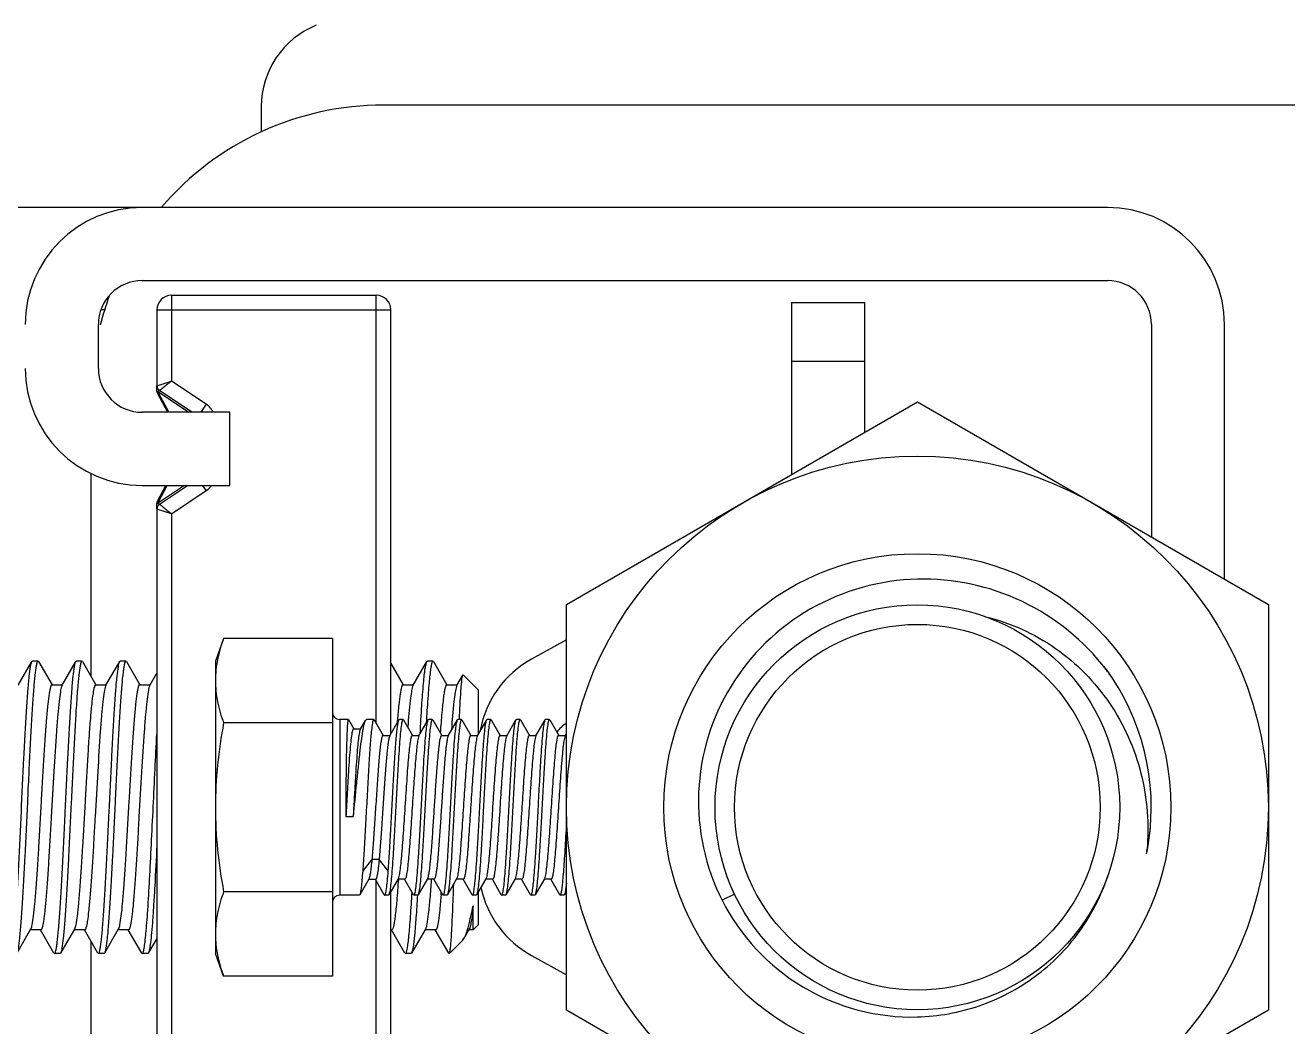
# Model space of a CAD drawing. Extents: x 27938 to 1507990, y 110129 to 923079.
# Drawn here: x 669649.7 to 670002.7, y 358131.6 to 358411.4 of the extents above; entities that cross this region are included whole.
import ezdxf

# ---------------------------------------------------------------- set-up
doc = ezdxf.new("R2010")
doc.units = 0
doc.header["$LTSCALE"] = 1000
doc.header["$MEASUREMENT"] = 0

msp = doc.modelspace()

# ---------------------------------------------------------------- linework, layer by layer
for p, q in [((669715.68, 358388.69), (669715.68, 358381.65)), ((670093.65, 358389.14), (669749.87, 358389.14)), ((669952.26, 358360.52), (668958.73, 358360.51)), ((669682.4, 358340.07), (669952.26, 358340.07)), ((669690.58, 358335.98), (669690.58, 358312)), ((669690.58, 358335.98), (669747.82, 358335.98)), ((669747.82, 358216.33), (669747.82, 358335.98)), ((669672.1, 358331.89), (669670.89, 358331.89)), ((669686.49, 358331.89), (669686.49, 358310.69)), ((669686.49, 358331.89), (669751.91, 358331.89)), ((669751.91, 358213.41), (669751.91, 358331.89)), ((669863.94, 358333.94), (669863.94, 358285.89)), ((669863.94, 358333.94), (669884.39, 358333.94)), ((669884.39, 358297.69), (669884.39, 358333.94)), ((669670.13, 358315.54), (669670.13, 358327.81)), ((669964.53, 358327.81), (669964.53, 358268.42)), ((669984.97, 358256.61), (669984.97, 358327.81)), ((669863.94, 358317.58), (669884.39, 358317.58)), ((669686.49, 358310.69), (669690.58, 358312)), ((669686.49, 358309.07), (669686.49, 358310.67)), ((669700.3, 358305.52), (669690.58, 358312)), ((669686.49, 358309.36), (669686.49, 358309.45)), ((669686.95, 358308.66), (669686.63, 358308.49)), ((669686.63, 358308.49), (669689.43, 358303.27)), ((669686.75, 358308.75), (669686.91, 358308.68)), ((669686.95, 358308.95), (669686.95, 358308.66)), ((669686.95, 358308.95), (669695.47, 358303.27)), ((669686.95, 358308.66), (669689.84, 358303.27)), ((669696.3, 358303.27), (669687.22, 358309.33)), ((669800.97, 358249.53), (669899.11, 358306.19)), ((669899.11, 358306.19), (669997.24, 358249.53)), ((669706.93, 358303.27), (669682.4, 358303.27)), ((669700.3, 358305.52), (669698.79, 358303.27)), ((669706.93, 358282.83), (669706.93, 358303.27)), ((669668.09, 358229.51), (669668.09, 358286.14)), ((669682.4, 358282.83), (669706.93, 358282.83)), ((669686.63, 358278.43), (669688.99, 358282.83)), ((669694.24, 358282.83), (669686.95, 358277.97)), ((669686.95, 358278.26), (669689.4, 358282.83)), ((669687.22, 358277.59), (669695.08, 358282.83)), ((669690.58, 358274.92), (669700.3, 358281.39)), ((669700.3, 358281.39), (669699.34, 358282.83)), ((669686.49, 358276.25), (669686.49, 358277.85)), ((669686.63, 358278.43), (669686.95, 358278.26)), ((669686.75, 358278.17), (669686.91, 358278.24)), ((669686.95, 358278.26), (669686.95, 358277.97)), ((669686.49, 358276.36), (669686.49, 358276.69)), ((669686.49, 358276.23), (669686.49, 358108.21)), ((669690.58, 358274.92), (669686.49, 358276.23)), ((669690.58, 358274.92), (669690.58, 358110.84)), ((669800.97, 358136.22), (669800.97, 358249.53)), ((669997.24, 358249.53), (669997.24, 358136.22)), ((669705.15, 358240.09), (669702.84, 358233.76)), ((669735.55, 358240.09), (669705.15, 358240.09)), ((669735.55, 358240.09), (669735.55, 358145.66)), ((669800.97, 358239.69), (669791.19, 358234.26)), ((669647.72, 358226.97), (669651.57, 358233.62)), ((669651.57, 358233.62), (669651.73, 358233.76)), ((669653.27, 358233.76), (669651.73, 358233.76)), ((669653.27, 358233.76), (669651.73, 358233.76)), ((669653.27, 358233.76), (669653.25, 358233.76)), ((669653.43, 358233.63), (669653.27, 358233.76)), ((669653.43, 358233.63), (669657.21, 358227.14)), ((669659.98, 358226.97), (669663.84, 358233.62)), ((669663.84, 358233.62), (669664, 358233.76)), ((669665.54, 358233.76), (669664, 358233.76)), ((669665.54, 358233.76), (669664, 358233.76)), ((669665.54, 358233.76), (669665.51, 358233.76)), ((669665.7, 358233.63), (669665.54, 358233.76)), ((669665.7, 358233.63), (669669.47, 358227.14)), ((669672.25, 358226.97), (669676.11, 358233.62)), ((669676.11, 358233.62), (669676.27, 358233.76)), ((669677.8, 358233.76), (669676.27, 358233.76)), ((669677.8, 358233.76), (669676.27, 358233.76)), ((669677.8, 358233.76), (669677.78, 358233.76)), ((669677.96, 358233.63), (669677.8, 358233.76)), ((669677.96, 358233.63), (669681.74, 358227.14)), ((669702.84, 358233.76), (669702.84, 358151.99)), ((669751.91, 358233.03), (669755.34, 358227.14)), ((669758.11, 358226.97), (669761.97, 358233.62)), ((669761.97, 358233.62), (669762.13, 358233.76)), ((669763.67, 358233.76), (669762.13, 358233.76)), ((669763.67, 358233.76), (669762.13, 358233.76)), ((669763.67, 358233.76), (669763.64, 358233.76)), ((669763.83, 358233.63), (669763.67, 358233.76)), ((669763.83, 358233.63), (669767.6, 358227.14)), ((669684.61, 358227.14), (669686.49, 358230.38)), ((669770.48, 358227.14), (669772.04, 358229.84)), ((669772.04, 358229.84), (669772.15, 358229.88)), ((669776.44, 358225.59), (669772.15, 358229.88)), ((669657.11, 358227.14), (669660.08, 358227.14)), ((669659.98, 358226.97), (669659.88, 358226.74)), ((669669.38, 358227.14), (669672.35, 358227.14)), ((669672.25, 358226.97), (669672.14, 358226.73)), ((669681.64, 358227.14), (669684.61, 358227.14)), ((669684.52, 358226.97), (669684.4, 358226.72)), ((669684.52, 358226.97), (669684.61, 358227.14)), ((669755.24, 358227.14), (669758.21, 358227.14)), ((669767.51, 358227.14), (669770.48, 358227.14)), ((669770.38, 358226.97), (669770.48, 358227.14)), ((669776.44, 358213.41), (669776.44, 358225.59)), ((669735.55, 358216.48), (669705.15, 358216.48)), ((669737.6, 358217.41), (669737.6, 358168.34)), ((669739.98, 358217.41), (669737.6, 358217.41)), ((669739.98, 358217.41), (669737.6, 358217.41)), ((669740.02, 358217.38), (669739.98, 358217.41)), ((669740.02, 358217.38), (669741.52, 358214.79)), ((669741.46, 358214.79), (669743.43, 358214.79)), ((669743.37, 358214.67), (669744.83, 358217.18)), ((669744.83, 358217.18), (669745.09, 358217.41)), ((669747.14, 358217.41), (669745.09, 358217.41)), ((669747.14, 358217.41), (669745.09, 358217.41)), ((669747.25, 358217.31), (669747.14, 358217.41)), ((669747.25, 358217.31), (669749.77, 358212.99)), ((669751.59, 358212.87), (669754.17, 358217.31)), ((669754.17, 358217.31), (669754.29, 358217.41)), ((669755.31, 358217.41), (669754.29, 358217.41)), ((669755.31, 358217.41), (669754.29, 358217.41)), ((669755.43, 358217.31), (669755.31, 358217.41)), ((669755.43, 358217.31), (669757.94, 358212.99)), ((669759.77, 358212.87), (669762.35, 358217.31)), ((669761.85, 358217.34), (669761.8, 358216.41)), ((669761.86, 358217.38), (669761.85, 358217.34)), ((669762.35, 358217.31), (669762.47, 358217.41)), ((669763.49, 358217.41), (669762.47, 358217.41)), ((669763.49, 358217.41), (669762.47, 358217.41)), ((669763.61, 358217.31), (669763.49, 358217.41)), ((669763.61, 358217.31), (669766.12, 358212.99)), ((669767.95, 358212.87), (669770.52, 358217.31)), ((669770.52, 358217.31), (669770.64, 358217.41)), ((669771.67, 358217.41), (669770.64, 358217.41)), ((669771.67, 358217.41), (669770.64, 358217.41)), ((669771.08, 358217.49), (669771.08, 358217.54)), ((669771.79, 358217.31), (669771.67, 358217.41)), ((669771.79, 358217.31), (669774.3, 358212.99)), ((669776.13, 358212.87), (669778.7, 358217.31)), ((669778.7, 358217.31), (669778.82, 358217.41)), ((669779.85, 358217.41), (669778.82, 358217.41)), ((669779.85, 358217.41), (669778.82, 358217.41)), ((669779.96, 358217.31), (669779.85, 358217.41)), ((669779.96, 358217.31), (669782.48, 358212.99)), ((669784.3, 358212.87), (669786.88, 358217.31)), ((669786.88, 358217.31), (669787, 358217.41)), ((669788.02, 358217.41), (669787, 358217.41)), ((669788.02, 358217.41), (669787, 358217.41)), ((669788.14, 358217.31), (669788.02, 358217.41)), ((669788.14, 358217.31), (669790.66, 358212.99)), ((669792.48, 358212.87), (669795.06, 358217.31)), ((669795.06, 358217.31), (669795.18, 358217.41)), ((669796.2, 358217.41), (669795.18, 358217.41)), ((669796.2, 358217.41), (669795.18, 358217.41)), ((669796.32, 358217.31), (669796.2, 358217.41)), ((669796.32, 358217.31), (669798.83, 358212.99)), ((669749.7, 358212.99), (669751.67, 358212.99)), ((669757.87, 358212.99), (669759.84, 358212.99)), ((669766.05, 358212.99), (669768.02, 358212.99)), ((669774.23, 358212.99), (669776.2, 358212.99)), ((669782.41, 358212.99), (669784.38, 358212.99)), ((669790.58, 358212.99), (669792.55, 358212.99)), ((669798.76, 358212.99), (669800.73, 358212.99)), ((669800.66, 358212.87), (669800.97, 358213.41)), ((669739.34, 358190.28), (669741.38, 358190.28)), ((669746.6, 358178.3), (669744.04, 358175.1)), ((669748.64, 358178.3), (669746.6, 358178.3)), ((669751.19, 358175.1), (669748.64, 358178.3)), ((669745.74, 358172.82), (669743.19, 358168.43)), ((669747.64, 358172.7), (669745.67, 358172.7)), ((669750.03, 358168.46), (669747.57, 358172.7)), ((669747.82, 358094.75), (669747.82, 358172.26)), ((669753.93, 358172.88), (669751.34, 358168.45)), ((669755.83, 358172.76), (669753.86, 358172.76)), ((669754.02, 358172.79), (669754.01, 358172.65)), ((669758.26, 358168.45), (669755.76, 358172.76)), ((669762.11, 358172.88), (669759.52, 358168.45)), ((669764.01, 358172.76), (669762.03, 358172.76)), ((669766.44, 358168.45), (669763.93, 358172.76)), ((669770.28, 358172.88), (669767.7, 358168.45)), ((669772.18, 358172.76), (669770.21, 358172.76)), ((669774.61, 358168.45), (669772.11, 358172.76)), ((669778.46, 358172.88), (669775.88, 358168.45)), ((669780.36, 358172.76), (669778.39, 358172.76)), ((669782.79, 358168.45), (669780.29, 358172.76)), ((669786.64, 358172.88), (669784.05, 358168.45)), ((669788.54, 358172.76), (669786.57, 358172.76)), ((669790.97, 358168.45), (669788.47, 358172.76)), ((669794.82, 358172.88), (669792.23, 358168.45)), ((669796.72, 358172.76), (669794.74, 358172.76)), ((669799.15, 358168.45), (669796.64, 358172.76)), ((669735.55, 358169.27), (669705.15, 358169.27)), ((669743.19, 358168.43), (669743.08, 358168.34)), ((669750.03, 358168.46), (669750.17, 358168.34)), ((669751.34, 358168.45), (669751.22, 358168.34)), ((669751.91, 358053.86), (669751.91, 358169.42)), ((669757.8, 358168.28), (669757.81, 358168.46)), ((669757.81, 358168.46), (669757.85, 358169.1)), ((669758.26, 358168.45), (669758.38, 358168.34)), ((669759.52, 358168.45), (669759.4, 358168.34)), ((669766.44, 358168.45), (669766.56, 358168.34)), ((669767.7, 358168.45), (669767.58, 358168.34)), ((669774.61, 358168.45), (669774.73, 358168.34)), ((669775.88, 358168.45), (669775.76, 358168.34)), ((669776.44, 358160.17), (669776.44, 358169.42)), ((669782.79, 358168.45), (669782.89, 358168.35)), ((669784.05, 358168.45), (669783.93, 358168.34)), ((669790.97, 358168.45), (669791.09, 358168.34)), ((669792.23, 358168.45), (669792.11, 358168.34)), ((669799.15, 358168.45), (669799.27, 358168.34)), ((669800.41, 358168.45), (669800.29, 358168.34)), ((669800.97, 358169.42), (669800.41, 358168.45)), ((669848.02, 358168.57), (669844.52, 358166.91)), ((669743.08, 358168.34), (669737.6, 358168.34)), ((669743.08, 358168.34), (669737.6, 358168.34)), ((669751.22, 358168.34), (669750.17, 358168.34)), ((669751.22, 358168.34), (669750.17, 358168.34)), ((669759.4, 358168.34), (669758.38, 358168.34)), ((669759.4, 358168.34), (669758.38, 358168.34)), ((669767.58, 358168.34), (669766.56, 358168.34)), ((669767.58, 358168.34), (669766.56, 358168.34)), ((669775.76, 358168.34), (669774.73, 358168.34)), ((669775.76, 358168.34), (669774.73, 358168.34)), ((669774.89, 358158.61), (669774.89, 358165.39)), ((669782.89, 358168.35), (669782.91, 358168.34)), ((669783.93, 358168.34), (669782.91, 358168.34)), ((669783.93, 358168.34), (669782.91, 358168.34)), ((669792.11, 358168.34), (669791.09, 358168.34)), ((669792.11, 358168.34), (669791.09, 358168.34)), ((669800.29, 358168.34), (669799.27, 358168.34)), ((669800.29, 358168.34), (669799.27, 358168.34)), ((669651.17, 358158.78), (669647.3, 358152.13)), ((669654.04, 358158.61), (669651.07, 358158.61)), ((669657.71, 358152.13), (669653.95, 358158.61)), ((669663.43, 358158.78), (669659.56, 358152.13)), ((669666.31, 358158.61), (669663.34, 358158.61)), ((669669.97, 358152.13), (669666.21, 358158.61)), ((669675.7, 358158.78), (669671.83, 358152.13)), ((669678.58, 358158.61), (669675.6, 358158.61)), ((669682.24, 358152.13), (669678.48, 358158.61)), ((669752.17, 358158.61), (669751.91, 358158.61)), ((669755.84, 358152.13), (669752.08, 358158.61)), ((669761.56, 358158.78), (669757.69, 358152.13)), ((669764.44, 358158.61), (669761.47, 358158.61)), ((669768.1, 358152.13), (669764.34, 358158.61)), ((669773.83, 358158.78), (669772.34, 358156.22)), ((669774.89, 358158.61), (669773.73, 358158.61)), ((669776.44, 358160.17), (669774.89, 358158.61)), ((669668.09, 358099.61), (669668.09, 358155.38)), ((669686.49, 358156.24), (669684.1, 358152.13)), ((669771.92, 358155.64), (669768.26, 358151.99)), ((669771.92, 358155.64), (669772.34, 358156.22)), ((669657.71, 358152.13), (669657.87, 358151.99)), ((669659.4, 358151.99), (669657.87, 358151.99)), ((669659.4, 358151.99), (669657.87, 358151.99)), ((669657.87, 358151.99), (669657.89, 358151.99)), ((669659.56, 358152.13), (669659.4, 358151.99)), ((669669.97, 358152.13), (669670.13, 358151.99)), ((669671.67, 358151.99), (669670.13, 358151.99)), ((669671.67, 358151.99), (669670.13, 358151.99)), ((669670.13, 358151.99), (669670.16, 358151.99)), ((669671.83, 358152.13), (669671.67, 358151.99)), ((669682.24, 358152.13), (669682.4, 358151.99)), ((669683.94, 358151.99), (669682.4, 358151.99)), ((669683.94, 358151.99), (669682.4, 358151.99)), ((669682.4, 358151.99), (669682.42, 358151.99)), ((669684.1, 358152.13), (669683.94, 358151.99)), ((669705.15, 358145.66), (669702.84, 358151.99)), ((669755.84, 358152.13), (669756, 358151.99)), ((669757.53, 358151.99), (669756, 358151.99)), ((669757.53, 358151.99), (669756, 358151.99)), ((669756, 358151.99), (669756.02, 358151.99)), ((669757.69, 358152.13), (669757.53, 358151.99)), ((669768.1, 358152.13), (669768.26, 358151.99)), ((669768.26, 358151.99), (669768.29, 358152.02)), ((669791.19, 358151.49), (669800.97, 358146.06)), ((669735.55, 358145.66), (669705.15, 358145.66)), ((669899.11, 358079.56), (669800.97, 358136.22)), ((669997.24, 358136.22), (669899.11, 358079.56))]:
    msp.add_line(p, q)
for radius in [98.13, 70.88, 56.57, 51.11]:
    msp.add_circle((669899.11, 358192.88), radius)
for centre, radius, start, end in [((669740.22, 358388.69), 24.53, 112.0243, 180), ((669749.87, 358307.36), 81.78, 90, 139.4173), ((669682.4, 358327.81), 32.71, 90, 180), ((669952.26, 358327.81), 32.71, 0, 90), ((669682.4, 358327.81), 12.27, 90, 180), ((669952.26, 358327.81), 12.27, 0, 90), ((669749.87, 358307.36), 81.78, 159.6685, 165.625), ((669690.58, 358331.89), 4.09, 90, 180), ((669747.82, 358331.89), 4.09, 0, 90), ((669682.4, 358315.54), 32.71, 180, 270), ((669682.4, 358315.54), 12.27, 180, 270), ((669688.12, 358310.69), 1.64, 180, 236.3099), ((669687.72, 358309.07), 1.23, 180, 208.1839), ((669687.19, 358309.55), 0.914, 238.1, 241.2862), ((669687.45, 358310.13), 1.55, 249.7906, 251.2256), ((669697.12, 358300.76), 5.72, 26.1204, 56.3099), ((669697.12, 358286.16), 5.72, 303.6901, 324.1234), ((669687.72, 358277.85), 1.23, 151.8161, 180), ((669687.19, 358277.36), 0.915, 118.7157, 121.8919), ((669687.45, 358276.79), 1.55, 108.7666, 110.2059), ((669688.12, 358276.23), 1.64, 123.6901, 180), ((669805.06, 358209.23), 28.62, 119, 169.6549), ((669899.17, 358192.91), 65.33, 33.5438, 36.97), ((669900.16, 358191.6), 65.24, 34.988, 37.5933), ((669899.11, 358192.88), 65.4, 348.5415, 33.5415), ((669737.6, 358219.45), 2.04, 180, 270), ((669747.14, 358217.34), 0.0698, 90.0331, 100.3601), ((670063.7, 358192.12), 311, 175.3422, 175.5016), ((669755.31, 358217.34), 0.0698, 90.0373, 100.7759), ((669763.49, 358217.34), 0.0699, 90.0386, 100.9047), ((669771.67, 358217.34), 0.0698, 90.037, 100.7443), ((669779.85, 358217.34), 0.0699, 90.0386, 100.9011), ((669788.02, 358217.34), 0.0698, 90.0368, 100.7312), ((669796.2, 358217.34), 0.0699, 90.0385, 100.8952), ((669805.06, 358209.23), 8.18, 120.1102, 145.6732), ((669898.98, 358192.89), 65.53, 349.9486, 355.033), ((669899.33, 358192.83), 65.17, 348.542, 349.9459), ((669898.69, 358186.73), 64.87, 353.9459, 354.8169), ((669457.08, 358193.54), 309.89, 355.3494, 355.4873), ((669805.06, 358176.52), 28.62, 192.1061, 241), ((669737.6, 358166.3), 2.04, 90, 180), ((669750.17, 358168.42), 0.0791, 270.0053, 275.8146), ((669758.38, 358168.41), 0.0699, 270.0396, 280.9957), ((669766.56, 358168.41), 0.0699, 270.0406, 281.0887), ((669774.73, 358168.41), 0.0699, 270.0397, 281.0086), ((669791.09, 358168.41), 0.0699, 270.0397, 281.0109), ((669799.27, 358168.41), 0.0699, 270.0399, 281.0259)]:
    msp.add_arc(centre, radius, start, end)
for points, knots in [([(669690.58, 358312), (669689.79, 358311.38), (669688.65, 358310.53), (669687.58, 358309.57), (669687.22, 358309.33)], [0, 0, 0, 0, 0.698346, 1, 1, 1, 1]), ([(669686.54, 358309.21), (669686.53, 358309.23), (669686.5, 358309.28), (669686.49, 358309.33), (669686.49, 358309.36)], [0, 0, 0, 0, 0.519543, 1, 1, 1, 1]), ([(669686.95, 358308.95), (669686.91, 358308.97), (669686.76, 358309.03), (669686.61, 358309.11), (669686.54, 358309.21)], [0, 0, 0, 0, 0.29815, 1, 1, 1, 1]), ([(669687.22, 358309.33), (669687.16, 358309.37), (669686.87, 358309.43), (669686.93, 358309.09), (669686.95, 358308.95)], [0, 0, 0, 0, 0.346904, 1, 1, 1, 1]), ([(669686.95, 358277.97), (669686.91, 358277.95), (669686.76, 358277.89), (669686.61, 358277.8), (669686.54, 358277.71)], [0, 0, 0, 0, 0.298151, 1, 1, 1, 1]), ([(669686.95, 358277.97), (669686.93, 358277.83), (669686.87, 358277.49), (669687.16, 358277.55), (669687.22, 358277.59)], [0, 0, 0, 0, 0.652586, 1, 1, 1, 1]), ([(669686.54, 358277.71), (669686.53, 358277.69), (669686.5, 358277.64), (669686.49, 358277.59), (669686.49, 358277.56)], [0, 0, 0, 0, 0.519447, 1, 1, 1, 1]), ([(669687.22, 358277.59), (669687.58, 358277.35), (669688.65, 358276.39), (669689.79, 358275.54), (669690.58, 358274.92)], [0, 0, 0, 0, 0.301655, 1, 1, 1, 1]), ([(669899.11, 358256.65), (669888.78, 358256.38), (669867.91, 358250.62), (669844.76, 358228.16), (669835.21, 358197.33), (669839.83, 358176.1), (669844.52, 358166.91)], [0, 0, 0, 0, 0.250101, 0.50014, 0.750107, 1, 1, 1, 1]), ([(669951.86, 358231.4), (669945.74, 358239.35), (669929.58, 358252.57), (669909.12, 358256.91), (669899.11, 358256.65)], [0, 0, 0, 0, 0.500072, 1, 1, 1, 1]), ([(669918.15, 358246.14), (669925.11, 358244.48), (669938.54, 358238.39), (669953.89, 358222.69), (669962.85, 358202.65), (669963.95, 358188.01), (669963.3, 358180.87)], [0, 0, 0, 0, 0.249708, 0.499636, 0.749734, 1, 1, 1, 1]), ([(669705.15, 358240.09), (669704.45, 358238.17), (669703.29, 358234.3), (669702.84, 358230.27), (669702.84, 358228.29)], [0, 0, 0, 0, 0.506411, 1, 1, 1, 1]), ([(669645.62, 358151.99), (669645.72, 358152.01), (669645.87, 358152.35), (669646.03, 358152.92), (669646.21, 358153.9), (669646.48, 358155.86), (669646.79, 358159.15), (669647.15, 358163.97), (669647.51, 358169.84), (669647.87, 358176.54), (669648.23, 358183.83), (669648.72, 358193.95), (669649.19, 358203.97), (669649.69, 358213.5), (669650.05, 358219.71), (669650.42, 358224.93), (669650.75, 358229.03), (669651.13, 358231.77), (669651.34, 358233.21), (669651.57, 358233.62)], [0, 0, 0, 0, 0.003609, 0.011254, 0.023203, 0.039414, 0.084098, 0.143785, 0.216348, 0.299182, 0.389306, 0.483467, 0.670283, 0.7562, 0.83292, 0.897683, 0.948173, 0.982621, 1, 1, 1, 1]), ([(669653.25, 358233.76), (669653.15, 358233.74), (669653, 358233.41), (669652.84, 358232.84), (669652.66, 358231.85), (669652.4, 358229.89), (669652.08, 358226.6), (669651.73, 358221.78), (669651.36, 358215.92), (669651, 358209.22), (669650.64, 358201.93), (669650.15, 358191.8), (669649.68, 358181.78), (669649.18, 358172.24), (669648.82, 358166.04), (669648.45, 358160.81), (669648.13, 358156.72), (669647.74, 358153.98), (669647.54, 358152.54), (669647.3, 358152.13)], [0, 0, 0, 0, 0.003605, 0.011246, 0.023191, 0.0394, 0.084081, 0.143769, 0.21634, 0.299187, 0.389322, 0.483492, 0.670333, 0.756258, 0.832977, 0.897734, 0.948214, 0.982646, 1, 1, 1, 1]), ([(669657.89, 358151.99), (669657.99, 358152.01), (669658.14, 358152.35), (669658.3, 358152.92), (669658.48, 358153.9), (669658.74, 358155.86), (669659.06, 358159.15), (669659.41, 358163.97), (669659.77, 358169.84), (669660.14, 358176.54), (669660.5, 358183.83), (669660.99, 358193.95), (669661.46, 358203.97), (669661.96, 358213.5), (669662.32, 358219.71), (669662.69, 358224.93), (669663.01, 358229.03), (669663.4, 358231.77), (669663.6, 358233.21), (669663.84, 358233.62)], [0, 0, 0, 0, 0.00361, 0.011257, 0.023207, 0.03942, 0.084107, 0.143795, 0.216358, 0.299194, 0.38932, 0.48348, 0.67029, 0.756208, 0.832927, 0.897686, 0.948174, 0.982621, 1, 1, 1, 1]), ([(669665.51, 358233.76), (669665.42, 358233.74), (669665.27, 358233.41), (669665.11, 358232.84), (669664.93, 358231.85), (669664.66, 358229.89), (669664.35, 358226.6), (669663.99, 358221.78), (669663.63, 358215.91), (669663.27, 358209.21), (669662.9, 358201.92), (669662.42, 358191.79), (669661.94, 358181.78), (669661.44, 358172.24), (669661.08, 358166.04), (669660.72, 358160.81), (669660.39, 358156.72), (669660, 358153.98), (669659.8, 358152.54), (669659.56, 358152.13)], [0, 0, 0, 0, 0.003608, 0.011251, 0.0232, 0.039412, 0.0841, 0.143792, 0.216367, 0.299219, 0.389358, 0.48353, 0.670361, 0.756278, 0.832994, 0.897746, 0.94822, 0.982647, 1, 1, 1, 1]), ([(669670.16, 358151.99), (669670.25, 358152.01), (669670.4, 358152.35), (669670.56, 358152.92), (669670.74, 358153.9), (669671.01, 358155.86), (669671.32, 358159.15), (669671.68, 358163.97), (669672.04, 358169.84), (669672.4, 358176.53), (669672.77, 358183.82), (669673.25, 358193.95), (669673.73, 358203.97), (669674.23, 358213.5), (669674.58, 358219.71), (669674.95, 358224.93), (669675.28, 358229.03), (669675.67, 358231.76), (669675.87, 358233.21), (669676.11, 358233.62)], [0, 0, 0, 0, 0.00361, 0.011255, 0.023204, 0.039415, 0.084097, 0.143782, 0.216343, 0.299177, 0.389297, 0.483455, 0.670273, 0.756196, 0.832918, 0.89768, 0.94817, 0.98262, 1, 1, 1, 1]), ([(669677.78, 358233.76), (669677.68, 358233.74), (669677.53, 358233.41), (669677.37, 358232.84), (669677.19, 358231.85), (669676.93, 358229.89), (669676.61, 358226.6), (669676.26, 358221.78), (669675.9, 358215.92), (669675.53, 358209.22), (669675.17, 358201.93), (669674.68, 358191.8), (669674.21, 358181.78), (669673.71, 358172.24), (669673.35, 358166.04), (669672.98, 358160.81), (669672.66, 358156.72), (669672.27, 358153.98), (669672.07, 358152.54), (669671.83, 358152.13)], [0, 0, 0, 0, 0.003605, 0.011246, 0.023192, 0.039401, 0.084083, 0.143772, 0.216343, 0.299189, 0.389323, 0.483494, 0.670333, 0.756261, 0.832983, 0.897738, 0.948215, 0.982645, 1, 1, 1, 1]), ([(669760.1, 358213.51), (669760.24, 358216.1), (669760.51, 358220.76), (669760.9, 358226.21), (669761.24, 358229.65), (669761.46, 358231.48), (669761.69, 358232.74), (669761.85, 358233.41), (669761.97, 358233.62)], [0, 0, 0, 0, 0.385911, 0.691592, 0.808742, 0.899832, 0.963715, 1, 1, 1, 1]), ([(669763.64, 358233.76), (669763.52, 358233.73), (669763.35, 358233.24), (669763.15, 358232.45), (669762.94, 358231.04), (669762.73, 358229.18), (669762.51, 358226.83), (669762.19, 358222.85), (669761.99, 358219.65), (669761.86, 358217.38)], [0, 0, 0, 0, 0.023672, 0.077003, 0.161165, 0.275446, 0.418458, 0.588412, 1, 1, 1, 1]), ([(669771.08, 358217.54), (669771.2, 358220.16), (669771.35, 358223.64), (669771.67, 358227.61), (669771.81, 358228.97), (669771.92, 358229.46)], [0, 0, 0, 0, 0.658368, 0.872259, 1, 1, 1, 1]), ([(669771.92, 358229.46), (669771.93, 358229.5), (669771.96, 358229.63), (669772, 358229.76), (669772.04, 358229.83)], [0, 0, 0, 0, 0.32729, 1, 1, 1, 1]), ([(669657.11, 358227.14), (669657.03, 358227.14), (669656.85, 358226.9), (669656.61, 358226.11), (669656.28, 358224.3), (669655.95, 358221.38), (669655.59, 358217.39), (669655.23, 358212.54), (669654.87, 358206.97), (669654.5, 358200.9), (669654.02, 358192.42), (669653.54, 358184.03), (669653.04, 358176.01), (669652.68, 358170.76), (669652.32, 358166.31), (669651.98, 358162.81), (669651.61, 358160.42), (669651.39, 358159.15), (669651.17, 358158.78)], [0, 0, 0, 0, 0.003516, 0.010771, 0.037949, 0.081609, 0.140308, 0.211978, 0.294061, 0.383613, 0.477416, 0.664254, 0.750571, 0.827952, 0.893624, 0.945254, 0.981055, 1, 1, 1, 1]), ([(669659.88, 358226.74), (669659.69, 358226.24), (669659.44, 358224.81), (669659.09, 358222.16), (669658.75, 358218.48), (669658.24, 358211.95), (669657.65, 358202.44), (669657.08, 358192.37), (669656.6, 358184.06), (669656.25, 358178.14), (669655.89, 358172.73), (669655.54, 358168.03), (669655.18, 358164.18), (669654.86, 358161.35), (669654.54, 358159.6), (669654.3, 358158.84), (669654.12, 358158.61), (669654.04, 358158.61)], [0, 0, 0, 0, 0.023381, 0.062907, 0.11737, 0.184933, 0.349689, 0.534588, 0.626663, 0.714217, 0.794218, 0.863901, 0.920868, 0.963188, 0.98952, 0.996561, 1, 1, 1, 1]), ([(669669.38, 358227.14), (669669.3, 358227.14), (669669.12, 358226.9), (669668.87, 358226.11), (669668.55, 358224.3), (669668.21, 358221.38), (669667.85, 358217.39), (669667.49, 358212.54), (669667.13, 358206.97), (669666.77, 358200.9), (669666.28, 358192.42), (669665.81, 358184.03), (669665.31, 358176.01), (669664.95, 358170.76), (669664.59, 358166.31), (669664.25, 358162.81), (669663.88, 358160.42), (669663.65, 358159.15), (669663.43, 358158.78)], [0, 0, 0, 0, 0.003516, 0.010771, 0.037949, 0.081609, 0.140308, 0.211978, 0.294061, 0.383613, 0.477416, 0.664254, 0.750572, 0.827952, 0.893624, 0.945254, 0.981055, 1, 1, 1, 1]), ([(669672.14, 358226.73), (669671.95, 358226.23), (669671.7, 358224.79), (669671.35, 358222.13), (669671.01, 358218.45), (669670.5, 358211.92), (669669.92, 358202.41), (669669.35, 358192.34), (669668.87, 358184.03), (669668.51, 358178.12), (669668.16, 358172.72), (669667.8, 358168.02), (669667.45, 358164.17), (669667.12, 358161.35), (669666.8, 358159.6), (669666.56, 358158.84), (669666.39, 358158.61), (669666.31, 358158.61)], [0, 0, 0, 0, 0.023519, 0.06316, 0.117709, 0.18533, 0.350118, 0.534956, 0.626978, 0.714471, 0.794408, 0.86403, 0.920944, 0.963223, 0.989529, 0.996563, 1, 1, 1, 1]), ([(669681.64, 358227.14), (669681.56, 358227.14), (669681.38, 358226.9), (669681.14, 358226.11), (669680.81, 358224.3), (669680.48, 358221.38), (669680.12, 358217.39), (669679.76, 358212.54), (669679.4, 358206.97), (669679.03, 358200.9), (669678.55, 358192.42), (669678.08, 358184.03), (669677.58, 358176.01), (669677.22, 358170.76), (669676.85, 358166.31), (669676.52, 358162.81), (669676.15, 358160.42), (669675.92, 358159.15), (669675.7, 358158.78)], [0, 0, 0, 0, 0.003516, 0.010771, 0.037949, 0.081609, 0.140308, 0.211978, 0.294061, 0.383613, 0.477416, 0.664254, 0.750572, 0.827952, 0.893624, 0.945254, 0.981055, 1, 1, 1, 1]), ([(669684.4, 358226.72), (669684.22, 358226.21), (669683.97, 358224.78), (669683.62, 358222.11), (669683.27, 358218.42), (669682.77, 358211.89), (669682.18, 358202.38), (669681.61, 358192.31), (669681.13, 358184.01), (669680.78, 358178.1), (669680.42, 358172.7), (669680.07, 358168.01), (669679.72, 358164.16), (669679.39, 358161.34), (669679.07, 358159.6), (669678.83, 358158.84), (669678.65, 358158.61), (669678.58, 358158.61)], [0, 0, 0, 0, 0.023657, 0.063412, 0.118049, 0.185727, 0.350546, 0.535324, 0.627293, 0.714724, 0.794598, 0.864159, 0.92102, 0.963257, 0.989538, 0.996565, 1, 1, 1, 1]), ([(669702.84, 358228.29), (669702.84, 358226.3), (669703.29, 358222.27), (669704.45, 358218.4), (669705.15, 358216.48)], [0, 0, 0, 0, 0.493589, 1, 1, 1, 1]), ([(669755.24, 358227.14), (669755.16, 358227.14), (669754.98, 358226.89), (669754.73, 358226.08), (669754.4, 358224.2), (669754.06, 358221.18), (669753.84, 358218.76), (669753.73, 358217.38)], [0, 0, 0, 0, 0.024869, 0.076568, 0.270487, 0.581865, 1, 1, 1, 1]), ([(669757.98, 358226.66), (669757.82, 358226.19), (669757.58, 358224.88), (669757.08, 358221.11), (669756.82, 358217.82), (669756.64, 358215.35)], [0, 0, 0, 0, 0.132644, 0.347693, 1, 1, 1, 1]), ([(669767.51, 358227.14), (669767.4, 358227.14), (669767.19, 358226.77), (669767.02, 358226.13), (669766.8, 358224.99), (669766.49, 358222.72), (669766.11, 358218.91), (669765.85, 358215.62), (669765.72, 358213.75)], [0, 0, 0, 0, 0.023282, 0.075204, 0.158212, 0.271837, 0.585296, 1, 1, 1, 1]), ([(669770.24, 358226.65), (669770.07, 358226.14), (669769.82, 358224.74), (669769.3, 358220.7), (669769.03, 358217.15), (669768.84, 358214.49)], [0, 0, 0, 0, 0.131654, 0.346807, 1, 1, 1, 1]), ([(669739.98, 358217.41), (669739.92, 358217.39), (669739.89, 358217.14), (669739.81, 358216.77), (669739.76, 358216.06), (669739.7, 358215.14), (669739.64, 358213.97), (669739.59, 358212.57), (669739.54, 358210.96), (669739.47, 358208.43), (669739.41, 358204.88), (669739.35, 358200.28), (669739.32, 358195.35), (669739.32, 358191.98), (669739.34, 358190.28)], [0, 0, 0, 0, 0.006277, 0.021923, 0.047061, 0.081471, 0.124793, 0.17657, 0.236243, 0.303168, 0.455809, 0.627887, 0.811933, 1, 1, 1, 1]), ([(669741.46, 358214.79), (669741.39, 358214.79), (669741.26, 358214.59), (669741.16, 358214.23), (669741.02, 358213.61), (669740.83, 358212.36), (669740.6, 358210.27), (669740.34, 358207.22), (669740.09, 358203.54), (669739.83, 358199.38), (669739.58, 358194.91), (669739.42, 358191.84), (669739.34, 358190.28)], [0, 0, 0, 0, 0.007534, 0.023454, 0.048663, 0.083048, 0.177833, 0.303692, 0.455223, 0.626216, 0.810017, 1, 1, 1, 1]), ([(669739.98, 358217.41), (669739.98, 358217.41), (669739.98, 358217.41), (669739.98, 358217.41), (669739.98, 358217.41), (669739.95, 358217.4), (669740.01, 358217.41), (669739.98, 358217.41)], [0, 0, 0, 0, 0.495092, 1, 1, 1, 1.000857, 1.000857, 1.000857, 1.000857]), ([(669741.38, 358190.28), (669741.73, 358193.39), (669742.2, 358197.97), (669742.8, 358203.88), (669743.22, 358207.81), (669743.62, 358211.19), (669744, 358213.9), (669744.37, 358215.82), (669744.64, 358216.85), (669744.83, 358217.18)], [0, 0, 0, 0, 0.346094, 0.50857, 0.65594, 0.782806, 0.884568, 0.957661, 1, 1, 1, 1]), ([(669743.37, 358214.67), (669743.31, 358214.57), (669743.21, 358214.28), (669743.02, 358213.42), (669742.81, 358211.86), (669742.57, 358209.46), (669742.33, 358206.41), (669742.09, 358202.84), (669741.76, 358197.4), (669741.53, 358193.17), (669741.38, 358190.28)], [0, 0, 0, 0, 0.014497, 0.037247, 0.107063, 0.207049, 0.333333, 0.481179, 0.645288, 1, 1, 1, 1]), ([(669747.12, 358217.41), (669747.08, 358217.4), (669747, 358217.29), (669746.86, 358216.92), (669746.7, 358216.1), (669746.52, 358214.76), (669746.33, 358212.94), (669746.14, 358210.68), (669745.95, 358208.03), (669745.76, 358205.05), (669745.5, 358200.61), (669745.19, 358194.76), (669744.82, 358187.74), (669744.45, 358181.17), (669744.18, 358177.01), (669744.04, 358175.1)], [0, 0, 0, 0, 0.003023, 0.008655, 0.02883, 0.060884, 0.10423, 0.157961, 0.220923, 0.291749, 0.368894, 0.535298, 0.705669, 0.865188, 1, 1, 1, 1]), ([(669751.19, 358175.1), (669751.33, 358176.93), (669751.59, 358180.93), (669751.95, 358187.25), (669752.3, 358194.03), (669752.66, 358200.71), (669752.97, 358205.97), (669753.23, 358209.73), (669753.41, 358212.07), (669753.59, 358214.01), (669753.76, 358215.53), (669753.94, 358216.58), (669754.07, 358217.13), (669754.17, 358217.31)], [0, 0, 0, 0, 0.130118, 0.283774, 0.448524, 0.611007, 0.75805, 0.821983, 0.877746, 0.924216, 0.960473, 0.985838, 1, 1, 1, 1]), ([(669755.3, 358217.41), (669755.24, 358217.4), (669755.13, 358217.2), (669755.03, 358216.86), (669754.91, 358216.28), (669754.73, 358215.11), (669754.52, 358213.15), (669754.29, 358210.28), (669754.05, 358206.78), (669753.81, 358202.78), (669753.56, 358198.42), (669753.32, 358193.86), (669753.08, 358189.27), (669752.84, 358184.81), (669752.59, 358180.63), (669752.35, 358176.9), (669752.12, 358173.75), (669751.88, 358171.28), (669751.68, 358169.69), (669751.49, 358168.83), (669751.4, 358168.55), (669751.34, 358168.45)], [0, 0, 0, 0, 0.003704, 0.011323, 0.023191, 0.03929, 0.083673, 0.142993, 0.215158, 0.297591, 0.387338, 0.481186, 0.575764, 0.667671, 0.753614, 0.830513, 0.895616, 0.946611, 0.98173, 0.992985, 1, 1, 1, 1]), ([(669758.39, 358168.34), (669758.45, 358168.36), (669758.56, 358168.55), (669758.66, 358168.89), (669758.78, 358169.48), (669758.96, 358170.64), (669759.17, 358172.6), (669759.4, 358175.48), (669759.64, 358178.98), (669759.88, 358182.98), (669760.13, 358187.33), (669760.37, 358191.89), (669760.61, 358196.48), (669760.86, 358200.94), (669761.1, 358205.11), (669761.34, 358208.85), (669761.58, 358212), (669761.81, 358214.47), (669762.01, 358216.06), (669762.2, 358216.92), (669762.29, 358217.21), (669762.35, 358217.31)], [0, 0, 0, 0, 0.003711, 0.011336, 0.02321, 0.039312, 0.083698, 0.143015, 0.215173, 0.297594, 0.387327, 0.481159, 0.575721, 0.667617, 0.753551, 0.830448, 0.895556, 0.946563, 0.981704, 0.992971, 1, 1, 1, 1]), ([(669763.48, 358217.41), (669763.42, 358217.4), (669763.31, 358217.2), (669763.21, 358216.86), (669763.09, 358216.28), (669762.91, 358215.11), (669762.7, 358213.15), (669762.47, 358210.28), (669762.23, 358206.77), (669761.98, 358202.77), (669761.74, 358198.42), (669761.5, 358193.86), (669761.26, 358189.27), (669761.01, 358184.81), (669760.77, 358180.63), (669760.53, 358176.9), (669760.29, 358173.74), (669760.06, 358171.28), (669759.85, 358169.69), (669759.67, 358168.83), (669759.58, 358168.55), (669759.52, 358168.45)], [0, 0, 0, 0, 0.003708, 0.011332, 0.023206, 0.03931, 0.083702, 0.143027, 0.215196, 0.297632, 0.387379, 0.481219, 0.575788, 0.66769, 0.753628, 0.830521, 0.895618, 0.946611, 0.98173, 0.992985, 1, 1, 1, 1]), ([(669766.57, 358168.34), (669766.63, 358168.36), (669766.74, 358168.55), (669766.84, 358168.89), (669766.96, 358169.48), (669767.14, 358170.64), (669767.34, 358172.6), (669767.58, 358175.48), (669767.82, 358178.98), (669768.06, 358182.98), (669768.3, 358187.33), (669768.55, 358191.89), (669768.79, 358196.48), (669769.03, 358200.94), (669769.27, 358205.11), (669769.52, 358208.85), (669769.75, 358212), (669769.99, 358214.47), (669770.19, 358216.06), (669770.38, 358216.92), (669770.47, 358217.21), (669770.52, 358217.31)], [0, 0, 0, 0, 0.003714, 0.011343, 0.023221, 0.039327, 0.08372, 0.14304, 0.215198, 0.297619, 0.387351, 0.481178, 0.575732, 0.667622, 0.753555, 0.83045, 0.895556, 0.946562, 0.981703, 0.992971, 1, 1, 1, 1]), ([(669771.66, 358217.41), (669771.6, 358217.4), (669771.49, 358217.2), (669771.39, 358216.86), (669771.27, 358216.28), (669771.09, 358215.11), (669770.88, 358213.15), (669770.64, 358210.28), (669770.4, 358206.78), (669770.16, 358202.78), (669769.92, 358198.42), (669769.68, 358193.86), (669769.43, 358189.27), (669769.19, 358184.81), (669768.95, 358180.63), (669768.71, 358176.9), (669768.47, 358173.75), (669768.23, 358171.28), (669768.03, 358169.69), (669767.85, 358168.83), (669767.76, 358168.55), (669767.7, 358168.45)], [0, 0, 0, 0, 0.003703, 0.011321, 0.023188, 0.039286, 0.083667, 0.142986, 0.21515, 0.297581, 0.387329, 0.481177, 0.575755, 0.667664, 0.753609, 0.83051, 0.895615, 0.94661, 0.98173, 0.992984, 1, 1, 1, 1]), ([(669774.75, 358168.34), (669774.81, 358168.36), (669774.91, 358168.55), (669775.02, 358168.89), (669775.14, 358169.48), (669775.31, 358170.64), (669775.52, 358172.6), (669775.76, 358175.48), (669776, 358178.98), (669776.24, 358182.98), (669776.48, 358187.33), (669776.73, 358191.89), (669776.97, 358196.48), (669777.21, 358200.94), (669777.45, 358205.11), (669777.69, 358208.85), (669777.93, 358212), (669778.17, 358214.47), (669778.37, 358216.06), (669778.55, 358216.92), (669778.64, 358217.21), (669778.7, 358217.31)], [0, 0, 0, 0, 0.003711, 0.011337, 0.023212, 0.039314, 0.0837, 0.143018, 0.215176, 0.297599, 0.387332, 0.481164, 0.575726, 0.667621, 0.753554, 0.830449, 0.895556, 0.946563, 0.981704, 0.992971, 1, 1, 1, 1]), ([(669779.83, 358217.41), (669779.77, 358217.4), (669779.67, 358217.2), (669779.56, 358216.86), (669779.44, 358216.28), (669779.27, 358215.11), (669779.06, 358213.15), (669778.82, 358210.28), (669778.58, 358206.77), (669778.34, 358202.77), (669778.1, 358198.42), (669777.85, 358193.86), (669777.61, 358189.27), (669777.37, 358184.81), (669777.13, 358180.63), (669776.88, 358176.9), (669776.65, 358173.74), (669776.41, 358171.28), (669776.21, 358169.69), (669776.02, 358168.83), (669775.93, 358168.55), (669775.88, 358168.45)], [0, 0, 0, 0, 0.003708, 0.011332, 0.023206, 0.039309, 0.083701, 0.143026, 0.215196, 0.297631, 0.387378, 0.481219, 0.575788, 0.66769, 0.753628, 0.830521, 0.895618, 0.94661, 0.98173, 0.992985, 1, 1, 1, 1]), ([(669782.91, 358168.34), (669782.97, 358168.34), (669783.09, 358168.52), (669783.18, 358168.85), (669783.3, 358169.41), (669783.48, 358170.56), (669783.69, 358172.49), (669783.93, 358175.35), (669784.17, 358178.84), (669784.41, 358182.84), (669784.65, 358187.2), (669784.9, 358191.77), (669785.14, 358196.37), (669785.38, 358200.85), (669785.63, 358205.05), (669785.87, 358208.8), (669786.11, 358211.97), (669786.34, 358214.46), (669786.54, 358216.05), (669786.73, 358216.91), (669786.82, 358217.21), (669786.88, 358217.31)], [0, 0, 0, 0, 0.003386, 0.010605, 0.022094, 0.037845, 0.081651, 0.140562, 0.21249, 0.294853, 0.384679, 0.47873, 0.573605, 0.66588, 0.752224, 0.829521, 0.894986, 0.946281, 0.981617, 0.992941, 1, 1, 1, 1]), ([(669788.01, 358217.41), (669787.95, 358217.4), (669787.84, 358217.2), (669787.74, 358216.86), (669787.62, 358216.28), (669787.44, 358215.11), (669787.23, 358213.15), (669787, 358210.28), (669786.76, 358206.78), (669786.52, 358202.78), (669786.27, 358198.42), (669786.03, 358193.86), (669785.79, 358189.27), (669785.55, 358184.81), (669785.3, 358180.63), (669785.06, 358176.9), (669784.83, 358173.75), (669784.59, 358171.28), (669784.39, 358169.69), (669784.2, 358168.83), (669784.11, 358168.55), (669784.05, 358168.45)], [0, 0, 0, 0, 0.003703, 0.01132, 0.023187, 0.039284, 0.083664, 0.142983, 0.215146, 0.297577, 0.387325, 0.481173, 0.575752, 0.667661, 0.753607, 0.830509, 0.895614, 0.946609, 0.98173, 0.992984, 1, 1, 1, 1]), ([(669791.1, 358168.34), (669791.16, 358168.36), (669791.27, 358168.55), (669791.37, 358168.89), (669791.49, 358169.48), (669791.67, 358170.64), (669791.88, 358172.6), (669792.11, 358175.48), (669792.35, 358178.98), (669792.6, 358182.98), (669792.84, 358187.33), (669793.08, 358191.89), (669793.32, 358196.48), (669793.57, 358200.94), (669793.81, 358205.11), (669794.05, 358208.85), (669794.29, 358212), (669794.52, 358214.47), (669794.72, 358216.06), (669794.91, 358216.92), (669795, 358217.21), (669795.06, 358217.31)], [0, 0, 0, 0, 0.003711, 0.011337, 0.023212, 0.039315, 0.083701, 0.143019, 0.215177, 0.2976, 0.387333, 0.481165, 0.575727, 0.667621, 0.753554, 0.830449, 0.895556, 0.946563, 0.981704, 0.992971, 1, 1, 1, 1]), ([(669796.19, 358217.41), (669796.13, 358217.4), (669796.02, 358217.2), (669795.92, 358216.86), (669795.8, 358216.28), (669795.62, 358215.11), (669795.41, 358213.15), (669795.18, 358210.28), (669794.94, 358206.77), (669794.69, 358202.77), (669794.45, 358198.42), (669794.21, 358193.86), (669793.97, 358189.27), (669793.72, 358184.81), (669793.48, 358180.63), (669793.24, 358176.9), (669793, 358173.74), (669792.77, 358171.28), (669792.56, 358169.69), (669792.38, 358168.83), (669792.29, 358168.55), (669792.23, 358168.45)], [0, 0, 0, 0, 0.003708, 0.011331, 0.023205, 0.039308, 0.083699, 0.143025, 0.215195, 0.297631, 0.387378, 0.481219, 0.575789, 0.667691, 0.753629, 0.830521, 0.895618, 0.946611, 0.981731, 0.992985, 1, 1, 1, 1]), ([(669682.42, 358151.99), (669682.58, 358152.03), (669682.75, 358152.67), (669682.99, 358153.66), (669683.22, 358155.48), (669683.47, 358157.84), (669683.71, 358160.82), (669684.07, 358165.82), (669684.49, 358173.1), (669684.98, 358182.71), (669685.47, 358193), (669685.96, 358203.29), (669686.31, 358210.06), (669686.49, 358213.33)], [0, 0, 0, 0, 0.007805, 0.026033, 0.05491, 0.094055, 0.142842, 0.200464, 0.338231, 0.498126, 0.669393, 0.840521, 1, 1, 1, 1]), ([(669749.7, 358212.99), (669749.6, 358212.99), (669749.42, 358212.61), (669749.28, 358212), (669749.08, 358210.88), (669748.9, 358209.42), (669748.71, 358207.57), (669748.44, 358204.51), (669748.12, 358200.12), (669747.75, 358194.49), (669747.38, 358188.71), (669747.01, 358183.3), (669746.74, 358179.87), (669746.6, 358178.3)], [0, 0, 0, 0, 0.008447, 0.028211, 0.059849, 0.102845, 0.156318, 0.219121, 0.36706, 0.533759, 0.704628, 0.864703, 1, 1, 1, 1]), ([(669751.59, 358212.87), (669751.5, 358212.71), (669751.37, 358212.23), (669751.19, 358211.32), (669751.02, 358210.05), (669750.76, 358207.69), (669750.45, 358204.07), (669750.1, 358199.12), (669749.75, 358193.67), (669749.29, 358186.68), (669748.94, 358181.54), (669748.64, 358178.3)], [0, 0, 0, 0, 0.015824, 0.042527, 0.079816, 0.127025, 0.247356, 0.394063, 0.555499, 0.718817, 1, 1, 1, 1]), ([(669757.87, 358212.99), (669757.82, 358212.99), (669757.7, 358212.86), (669757.54, 358212.39), (669757.32, 358211.35), (669757.1, 358209.64), (669756.86, 358207.32), (669756.62, 358204.49), (669756.38, 358201.24), (669756.14, 358197.7), (669755.82, 358192.75), (669755.5, 358187.83), (669755.17, 358183.13), (669754.93, 358180.04), (669754.69, 358177.41), (669754.47, 358175.33), (669754.23, 358173.89), (669754.07, 358173.12), (669753.93, 358172.88)], [0, 0, 0, 0, 0.003779, 0.011114, 0.038197, 0.081557, 0.139812, 0.210943, 0.29244, 0.38141, 0.474689, 0.66085, 0.747103, 0.824649, 0.89074, 0.943055, 0.979813, 1, 1, 1, 1]), ([(669759.77, 358212.87), (669759.63, 358212.63), (669759.47, 358211.86), (669759.23, 358210.42), (669759.01, 358208.34), (669758.77, 358205.71), (669758.53, 358202.62), (669758.2, 358197.92), (669757.88, 358193), (669757.56, 358188.05), (669757.32, 358184.51), (669757.08, 358181.26), (669756.84, 358178.43), (669756.6, 358176.11), (669756.38, 358174.41), (669756.16, 358173.36), (669756, 358172.89), (669755.88, 358172.76), (669755.83, 358172.76)], [0, 0, 0, 0, 0.020221, 0.057009, 0.109346, 0.175452, 0.253005, 0.33926, 0.525406, 0.618671, 0.707626, 0.789106, 0.860222, 0.918463, 0.961813, 0.988889, 0.996221, 1, 1, 1, 1]), ([(669766.05, 358212.99), (669765.76, 358212.7), (669765.57, 358211.81), (669765.42, 358210.59), (669765.24, 358209.33), (669765.08, 358207.66), (669764.89, 358205.56), (669764.69, 358203.04), (669764.51, 358200.52), (669764.28, 358197.17), (669764.01, 358192.97), (669763.74, 358188.77), (669763.51, 358185.41), (669763.33, 358182.89), (669763.14, 358180.37), (669762.95, 358178.27), (669762.79, 358176.6), (669762.63, 358175.34), (669762.45, 358174.1), (669762.29, 358173.26), (669762.11, 358172.88)], [0, 0, 0, 0, 0.030768, 0.062218, 0.093344, 0.124643, 0.187198, 0.249714, 0.31225, 0.374778, 0.499837, 0.624896, 0.687425, 0.749956, 0.812483, 0.875017, 0.906295, 0.937525, 0.968815, 1, 1, 1, 1]), ([(669767.95, 358212.87), (669767.76, 358212.49), (669767.61, 358211.65), (669767.42, 358210.41), (669767.27, 358209.15), (669767.1, 358207.48), (669766.92, 358205.38), (669766.72, 358202.86), (669766.54, 358200.34), (669766.32, 358196.99), (669766.04, 358192.79), (669765.77, 358188.59), (669765.54, 358185.23), (669765.36, 358182.71), (669765.17, 358180.19), (669764.98, 358178.09), (669764.82, 358176.42), (669764.64, 358175.16), (669764.48, 358173.94), (669764.29, 358173.06), (669764.01, 358172.76)], [0, 0, 0, 0, 0.031186, 0.062475, 0.093704, 0.124983, 0.187517, 0.250043, 0.312574, 0.375103, 0.500161, 0.62522, 0.687747, 0.750283, 0.812799, 0.875353, 0.906651, 0.937778, 0.969229, 1, 1, 1, 1]), ([(669774.23, 358212.99), (669774.18, 358212.99), (669774.06, 358212.86), (669773.89, 358212.39), (669773.68, 358211.35), (669773.46, 358209.64), (669773.22, 358207.32), (669772.98, 358204.49), (669772.74, 358201.24), (669772.5, 358197.7), (669772.17, 358192.75), (669771.86, 358187.83), (669771.53, 358183.13), (669771.29, 358180.04), (669771.05, 358177.41), (669770.82, 358175.33), (669770.58, 358173.89), (669770.42, 358173.12), (669770.28, 358172.88)], [0, 0, 0, 0, 0.003779, 0.011113, 0.038196, 0.081556, 0.139811, 0.210942, 0.292439, 0.38141, 0.474689, 0.66085, 0.747103, 0.824649, 0.89074, 0.943055, 0.979813, 1, 1, 1, 1]), ([(669776.13, 358212.87), (669775.99, 358212.63), (669775.83, 358211.86), (669775.59, 358210.42), (669775.36, 358208.34), (669775.12, 358205.71), (669774.88, 358202.62), (669774.55, 358197.92), (669774.24, 358193), (669773.91, 358188.05), (669773.67, 358184.51), (669773.43, 358181.26), (669773.19, 358178.43), (669772.96, 358176.11), (669772.73, 358174.41), (669772.52, 358173.36), (669772.35, 358172.89), (669772.23, 358172.76), (669772.18, 358172.76)], [0, 0, 0, 0, 0.020221, 0.057009, 0.109346, 0.175452, 0.253005, 0.33926, 0.525406, 0.618671, 0.707625, 0.789106, 0.860221, 0.918463, 0.961812, 0.988889, 0.996221, 1, 1, 1, 1]), ([(669782.41, 358212.99), (669782.35, 358212.99), (669782.24, 358212.86), (669782.07, 358212.39), (669781.86, 358211.35), (669781.63, 358209.64), (669781.39, 358207.32), (669781.16, 358204.49), (669780.92, 358201.24), (669780.67, 358197.7), (669780.35, 358192.75), (669780.04, 358187.83), (669779.71, 358183.13), (669779.47, 358180.04), (669779.23, 358177.41), (669779, 358175.33), (669778.76, 358173.89), (669778.6, 358173.12), (669778.46, 358172.88)], [0, 0, 0, 0, 0.003779, 0.011113, 0.038196, 0.081555, 0.139809, 0.210939, 0.292435, 0.381405, 0.474683, 0.660843, 0.747096, 0.824643, 0.890735, 0.943051, 0.979811, 1, 1, 1, 1]), ([(669784.3, 358212.87), (669784.17, 358212.63), (669784.01, 358211.86), (669783.77, 358210.42), (669783.54, 358208.34), (669783.3, 358205.71), (669783.06, 358202.62), (669782.73, 358197.92), (669782.41, 358193), (669782.09, 358188.05), (669781.85, 358184.51), (669781.61, 358181.26), (669781.37, 358178.43), (669781.13, 358176.11), (669780.91, 358174.41), (669780.7, 358173.36), (669780.53, 358172.89), (669780.41, 358172.76), (669780.36, 358172.76)], [0, 0, 0, 0, 0.020221, 0.057008, 0.109345, 0.17545, 0.253003, 0.339257, 0.525401, 0.618666, 0.70762, 0.789101, 0.860217, 0.918459, 0.96181, 0.988888, 0.996221, 1, 1, 1, 1]), ([(669790.58, 358212.99), (669790.53, 358212.99), (669790.41, 358212.86), (669790.25, 358212.39), (669790.03, 358211.35), (669789.81, 358209.64), (669789.57, 358207.32), (669789.33, 358204.49), (669789.09, 358201.24), (669788.85, 358197.7), (669788.53, 358192.75), (669788.21, 358187.83), (669787.88, 358183.13), (669787.64, 358180.04), (669787.4, 358177.41), (669787.18, 358175.33), (669786.94, 358173.89), (669786.78, 358173.12), (669786.64, 358172.88)], [0, 0, 0, 0, 0.003779, 0.011114, 0.038196, 0.081556, 0.139811, 0.210942, 0.292439, 0.38141, 0.474688, 0.660849, 0.747103, 0.824649, 0.89074, 0.943055, 0.979813, 1, 1, 1, 1]), ([(669792.48, 358212.87), (669792.35, 358212.63), (669792.18, 358211.86), (669791.94, 358210.42), (669791.72, 358208.34), (669791.48, 358205.71), (669791.24, 358202.62), (669790.91, 358197.92), (669790.59, 358193), (669790.27, 358188.05), (669790.03, 358184.51), (669789.79, 358181.26), (669789.55, 358178.43), (669789.31, 358176.11), (669789.09, 358174.41), (669788.87, 358173.36), (669788.71, 358172.89), (669788.59, 358172.76), (669788.54, 358172.76)], [0, 0, 0, 0, 0.020221, 0.057009, 0.109346, 0.175452, 0.253005, 0.33926, 0.525406, 0.618671, 0.707625, 0.789106, 0.860221, 0.918463, 0.961812, 0.988889, 0.996222, 1, 1, 1, 1]), ([(669798.76, 358212.99), (669798.71, 358212.99), (669798.59, 358212.86), (669798.43, 358212.39), (669798.21, 358211.35), (669797.99, 358209.64), (669797.75, 358207.32), (669797.51, 358204.49), (669797.27, 358201.24), (669797.03, 358197.7), (669796.71, 358192.75), (669796.39, 358187.83), (669796.06, 358183.13), (669795.82, 358180.04), (669795.58, 358177.41), (669795.35, 358175.33), (669795.11, 358173.89), (669794.95, 358173.12), (669794.82, 358172.88)], [0, 0, 0, 0, 0.003779, 0.011114, 0.038197, 0.081556, 0.139811, 0.210942, 0.292439, 0.381409, 0.474688, 0.660849, 0.747103, 0.824649, 0.89074, 0.943055, 0.979813, 1, 1, 1, 1]), ([(669800.66, 358212.87), (669800.52, 358212.63), (669800.36, 358211.86), (669800.12, 358210.42), (669799.89, 358208.34), (669799.65, 358205.71), (669799.41, 358202.62), (669799.08, 358197.92), (669798.77, 358193), (669798.45, 358188.05), (669798.21, 358184.51), (669797.96, 358181.26), (669797.73, 358178.43), (669797.49, 358176.11), (669797.26, 358174.41), (669797.05, 358173.36), (669796.89, 358172.89), (669796.77, 358172.76), (669796.72, 358172.76)], [0, 0, 0, 0, 0.020221, 0.057009, 0.109346, 0.175452, 0.253005, 0.33926, 0.525406, 0.618671, 0.707625, 0.789106, 0.860221, 0.918463, 0.961812, 0.988888, 0.996222, 1, 1, 1, 1]), ([(669799.28, 358168.34), (669799.33, 358168.35), (669799.42, 358168.49), (669799.51, 358168.75), (669799.61, 358169.19), (669799.76, 358170.06), (669799.94, 358171.52), (669800.15, 358173.69), (669800.35, 358176.37), (669800.56, 358179.48), (669800.77, 358182.95), (669800.91, 358185.37), (669800.97, 358186.63)], [0, 0, 0, 0, 0.007976, 0.023399, 0.047119, 0.079188, 0.167777, 0.287121, 0.434165, 0.605074, 0.795358, 1, 1, 1, 1]), ([(669686.49, 358182.24), (669686.3, 358178.44), (669686.02, 358172.97), (669685.61, 358166.04), (669685.32, 358161.71), (669685.03, 358158.12), (669684.75, 358155.32), (669684.46, 358153.43), (669684.27, 358152.42), (669684.1, 358152.13)], [0, 0, 0, 0, 0.377827, 0.543307, 0.687889, 0.808224, 0.901551, 0.96582, 1, 1, 1, 1]), ([(669746.6, 358178.3), (669746.53, 358177.61), (669746.41, 358176.37), (669746.21, 358174.75), (669746, 358173.62), (669745.85, 358173.02), (669745.74, 358172.82)], [0, 0, 0, 0, 0.374921, 0.67078, 0.880329, 1, 1, 1, 1]), ([(669748.64, 358178.3), (669748.57, 358177.51), (669748.42, 358176.11), (669748.2, 358174.38), (669747.98, 358173.31), (669747.81, 358172.83), (669747.69, 358172.7), (669747.64, 358172.7)], [0, 0, 0, 0, 0.416821, 0.727006, 0.920674, 0.973077, 1, 1, 1, 1]), ([(669744.04, 358175.1), (669743.97, 358174.24), (669743.84, 358172.71), (669743.65, 358170.71), (669743.44, 358169.36), (669743.31, 358168.64), (669743.19, 358168.43)], [0, 0, 0, 0, 0.385426, 0.68535, 0.89169, 1, 1, 1, 1]), ([(669750.17, 358168.34), (669750.23, 358168.35), (669750.35, 358168.53), (669750.46, 358168.86), (669750.58, 358169.43), (669750.76, 358170.57), (669750.98, 358172.49), (669751.12, 358174.15), (669751.19, 358175.1)], [0, 0, 0, 0, 0.025999, 0.078741, 0.161216, 0.273457, 0.583864, 1, 1, 1, 1]), ([(669754.01, 358172.65), (669753.87, 358170.69), (669753.61, 358167.25), (669753.22, 358163.25), (669752.9, 358160.87), (669752.67, 358159.67), (669752.5, 358159.01), (669752.28, 358158.61), (669752.17, 358158.61)], [0, 0, 0, 0, 0.413981, 0.72778, 0.84167, 0.924911, 0.976907, 1, 1, 1, 1]), ([(669763.21, 358172.67), (669763.08, 358170.89), (669762.84, 358167.71), (669762.47, 358163.54), (669762.05, 358160.72), (669761.82, 358159.21), (669761.56, 358158.78)], [0, 0, 0, 0, 0.381891, 0.683609, 0.892235, 1, 1, 1, 1]), ([(669899.11, 358134.29), (669904.96, 358134.45), (669916.7, 358136.57), (669932.49, 358144.85), (669945.07, 358157.5), (669950.5, 358168.13), (669952.32, 358173.69)], [0, 0, 0, 0, 0.250031, 0.500036, 0.750022, 1, 1, 1, 1]), ([(669705.15, 358169.27), (669704.45, 358167.35), (669703.29, 358163.49), (669702.84, 358159.45), (669702.84, 358157.47)], [0, 0, 0, 0, 0.506411, 1, 1, 1, 1]), ([(669765.95, 358168.42), (669765.84, 358167.03), (669765.62, 358164.59), (669765.28, 358161.56), (669764.95, 358159.68), (669764.7, 358158.86), (669764.52, 358158.61), (669764.44, 358158.61)], [0, 0, 0, 0, 0.418103, 0.729509, 0.923457, 0.975156, 1, 1, 1, 1]), ([(669768.29, 358152.02), (669768.39, 358152.18), (669768.46, 358152.76), (669768.62, 358153.87), (669768.76, 358155.58), (669768.98, 358158.91), (669769.23, 358164.27), (669769.41, 358168.87), (669769.5, 358171.46)], [0, 0, 0, 0, 0.028803, 0.087347, 0.175234, 0.291375, 0.601546, 1, 1, 1, 1]), ([(669800.97, 358171.66), (669800.9, 358170.94), (669800.79, 358169.99), (669800.58, 358168.92), (669800.48, 358168.56), (669800.41, 358168.45)], [0, 0, 0, 0, 0.664814, 0.874197, 1, 1, 1, 1]), ([(669756.02, 358151.99), (669756.15, 358152.02), (669756.31, 358152.51), (669756.51, 358153.3), (669756.72, 358154.7), (669756.94, 358156.55), (669757.15, 358158.89), (669757.47, 358162.84), (669757.67, 358166.03), (669757.8, 358168.28)], [0, 0, 0, 0, 0.023735, 0.077097, 0.161261, 0.275517, 0.41849, 0.588403, 1, 1, 1, 1]), ([(669759.34, 358168.33), (669759.22, 358166.23), (669758.98, 358162.47), (669758.58, 358157.61), (669758.26, 358154.49), (669757.94, 358152.85), (669757.8, 358152.3), (669757.69, 358152.13)], [0, 0, 0, 0, 0.387493, 0.691197, 0.897942, 0.962227, 1, 1, 1, 1]), ([(669772.34, 358156.22), (669772.95, 358157.26), (669773.84, 358160.36), (669774.52, 358163.45), (669774.89, 358165.39)], [0, 0, 0, 0, 0.378609, 1, 1, 1, 1]), ([(669774.89, 358165.39), (669774.75, 358163.89), (669774.56, 358161.93), (669774.15, 358159.74), (669773.97, 358159.01), (669773.83, 358158.78)], [0, 0, 0, 0, 0.670781, 0.879418, 1, 1, 1, 1]), ([(669844.52, 358166.91), (669849.53, 358157.07), (669865.38, 358139.86), (669888.08, 358133.98), (669899.11, 358134.29)], [0, 0, 0, 0, 0.500108, 1, 1, 1, 1]), ([(669702.84, 358157.47), (669702.84, 358155.48), (669703.29, 358151.45), (669704.45, 358147.58), (669705.15, 358145.66)], [0, 0, 0, 0, 0.493589, 1, 1, 1, 1])]:
    msp.add_open_spline(points, degree=3, knots=knots)
for points in [[(669686.49, 358309.07), (669686.49, 358308.95), (669686.6, 358308.84), (669686.7, 358308.78)], [(669686.49, 358277.85), (669686.49, 358277.97), (669686.6, 358278.08), (669686.7, 358278.14)], [(669758.11, 358226.97), (669758.06, 358226.88), (669758.02, 358226.77), (669757.98, 358226.66)], [(669770.38, 358226.97), (669770.32, 358226.87), (669770.28, 358226.76), (669770.24, 358226.65)], [(669705.15, 358216.48), (669703.73, 358208.7), (669702.84, 358200.78), (669702.84, 358192.88)], [(669702.84, 358192.88), (669702.84, 358184.97), (669703.73, 358177.05), (669705.15, 358169.27)]]:
    msp.add_open_spline(points, degree=3)

doc.saveas('drawing.dxf')
